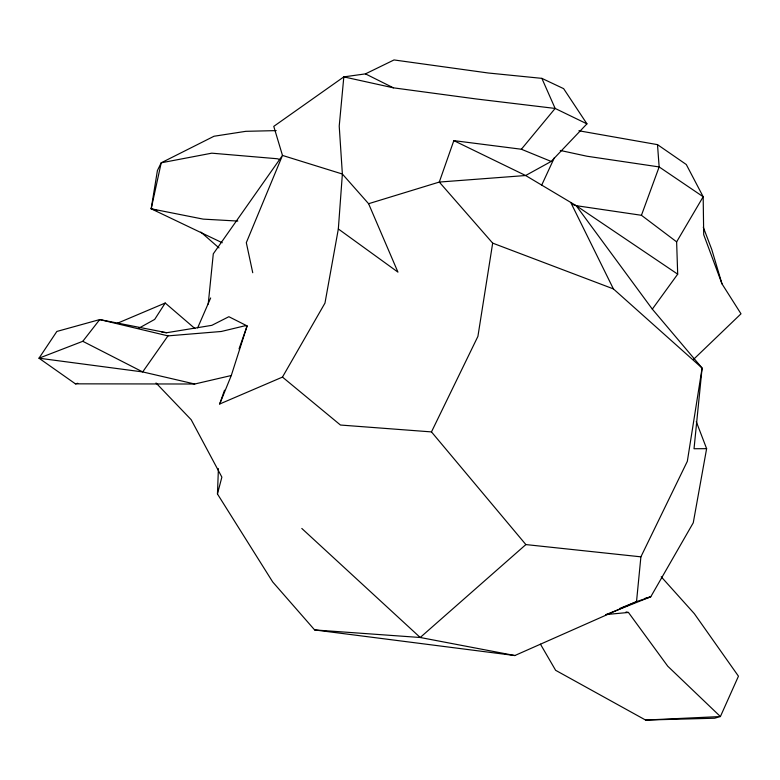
<?xml version="1.0" encoding="UTF-8"?>
<svg xmlns="http://www.w3.org/2000/svg" width="780" height="780" viewBox="0 0 780 780"><rect width="100%" height="100%" fill="white"/><g stroke="black" fill="none" stroke-linecap="round" stroke-linejoin="round"><path stroke-width="1.17" d="M696.277 421.639L706.621 448.666L693.264 522.785L650.764 596.788L636.519 601.643L514.839 655.541L314.642 629.938L272.698 581.948L217.454 493.974L218.41 468.634M224.523 390.224L219.687 404.011L282.467 377.091L324.977 303.089L338.335 228.969L342.371 174.028L339.222 126.097L343.824 76.879L365.45 73.876L394.027 59.943L488.309 73.008L541.866 78.361L563.628 88.647L586.94 123.854L551.177 161.441L525.632 175.519L439.296 182.062L368.599 203.707L342.371 174.028L282.477 155.425L273.77 126.37L343.824 76.879L393.403 87.828L476.219 98.962L555.145 108.439L586.94 123.854M706.621 448.666L694.024 448.744L702.097 368.053L613.402 288.902L492.677 243.126L439.296 182.062L453.833 140.624L525.632 175.519L576.186 205.666L652.324 309.133L702.097 368.053L687.336 461.302L640.897 556.832L636.519 601.643L619.739 608.458M208.211 304.122L213.291 253.831L282.477 155.425L246.314 242.678L252.74 272.727M492.677 243.126L477.916 336.375L431.476 431.906L525.866 544.576L640.897 556.832M222.251 242.755L151.184 208.796L157.414 170.537L161.207 162.805L214.012 136.246L245.807 131.323L276.198 130.611M156.848 210.512L151.184 208.796L161.207 162.805L211.78 153.172L277.397 158.759L279.659 159.49M217.454 493.974L221.871 477.116L191.178 419.708L156.019 382.97M219.687 404.011L231.28 375.521L247.114 325.913L228.871 316.709L211.848 325.338L166.637 332.728L161.889 332.173M239.05 348.884L247.114 325.913L244.745 325.835L221.305 331.481L167.973 335.878L99.733 319.576L56.852 331.451L39 358.205L75.407 383.838L194.737 384.014L231.28 375.521M652.324 309.133L677.693 274.16L676.63 241.858L641.443 215.29L659.149 166.93L657.501 144.641L578.896 130.777M197.652 327.863L210.659 297.96M541.651 185.221L554.395 157.667M676.63 241.858L703.18 196.745L686.293 164.522L657.501 144.641M194.893 328.526L165.214 303.02L154.684 319.41L138.908 328.165M167.973 335.878L142.691 371.923L39 358.205L82.797 341.299L99.733 319.576L166.637 332.728M453.833 140.624L521.371 149.243L555.145 108.439L541.866 78.361M693.703 359.229L741 313.814L721.978 283.832L703.697 234.653L703.18 196.745L659.149 166.93L586.94 156.224L560.274 150.452M525.866 544.576L420.215 637.494L314.642 629.938M117.185 323.349L165.214 303.02M605.69 614.718L650.764 596.788L644.914 598.416M75.407 383.838L77.776 383.282M605.777 614.572L628.446 612.456L667.729 666.178L720.398 716.547L738.455 676.192L694.307 613.636L661.206 576.771M645.596 720.057L720.398 716.547L714.665 718.224L645.596 720.057L555.623 670.303L540.452 644.173M237.803 221.072L203.161 219.121L151.184 208.796M431.476 431.906L340.45 425.032L282.467 377.091M572.725 204.516L576.186 205.666L641.443 215.29M514.839 655.541L420.215 637.494L301.811 528.46M626.077 611.929L628.446 612.456M194.737 384.014L142.691 371.923L82.797 341.299M521.371 149.243L551.177 161.441M365.45 73.876L393.403 87.828M576.186 205.666L677.693 274.16M338.335 228.969L397.946 272.123L368.599 203.707M200.84 232.089L218.985 247.903M570.823 202.624L613.402 288.902M703.258 227.136L711.76 249.483L721.978 283.832"/></g></svg>
